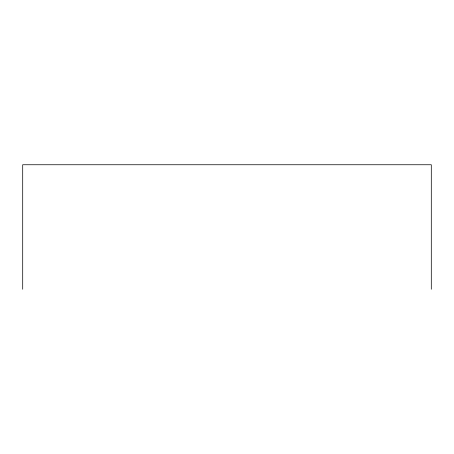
<?xml version="1.0" encoding="UTF-8"?>
<svg xmlns="http://www.w3.org/2000/svg" width="454" height="454" viewBox="0 0 454 454"><rect width="100%" height="100%" fill="white"/><g stroke="black" fill="none" stroke-linecap="round" stroke-linejoin="round"><path stroke-width="0.68" d="M431.3 289.255L431.3 164.745L22.7 164.745L22.7 289.255"/></g></svg>
